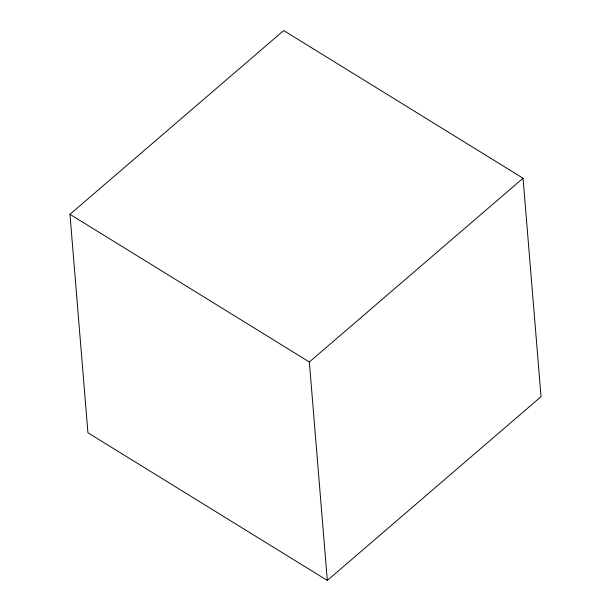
<?xml version="1.0" encoding="UTF-8"?>
<svg xmlns="http://www.w3.org/2000/svg" width="611" height="611" viewBox="0 0 611 611"><rect width="100%" height="100%" fill="white"/><g stroke="black" fill="none" stroke-linecap="round" stroke-linejoin="round"><path stroke-width="0.92" d="M69.967 214.316L283.687 30.55L523.069 178.229L541.033 396.684L327.313 580.45L87.931 432.771L69.967 214.316L309.349 361.987L327.313 580.45M309.349 361.987L523.069 178.229"/></g></svg>
